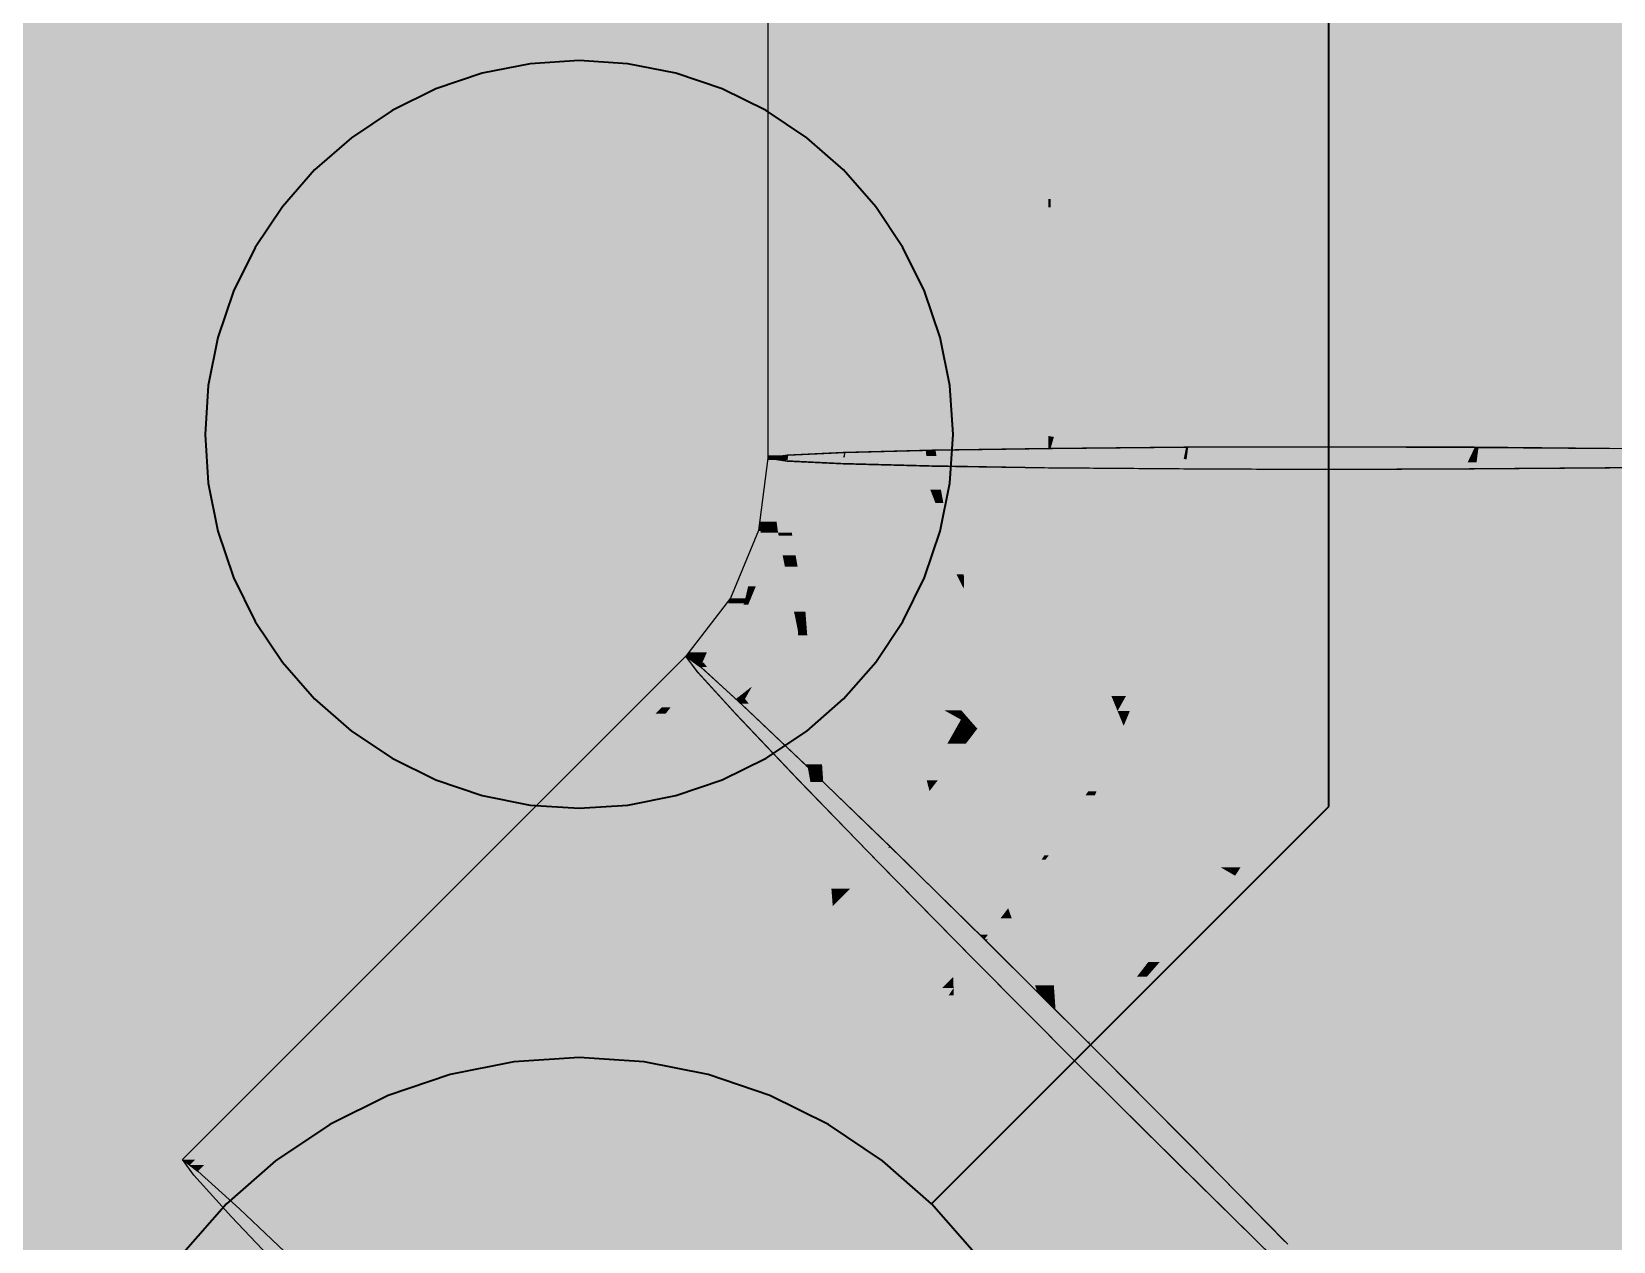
# Model space of a CAD drawing. Extents: x 0 to 756, y -25 to 420.
# Drawn here: x 383.083 to 385.621, y 244.208 to 246.149 of the extents above; entities that cross this region are included whole.
import ezdxf

# ---------------------------------------------------------------- set-up
doc = ezdxf.new("R2010")
doc.units = 0
doc.layers.get('0').update_dxf_attribs({"lineweight": 25})
for name, color, linetype, lineweight, true_color in [('S_Kaltwasser', 3, 'Continuous', 35, 0x00ff00), ('S_Schmutzwasser', 7, 'Continuous', 35, 0x808040), ('S_Schmutzwasser-Shading', 7, 'Continuous', 35, 0x808040)]:
    doc.layers.add(name, color=color, linetype=linetype, lineweight=lineweight, true_color=true_color)
doc.layers.add('WAND_HOLZ_NICHT_TRAGEND', color=7, linetype='Continuous', lineweight=13)

# ---------------------------------------------------------------- blocks, each defined once
blk = doc.blocks.new('Shading-A0T78OODOY', base_point=(384.4191, 257.9231))
at = {"layer": 'S_Schmutzwasser-Shading', "color": 59, "true_color": 0x484824}
for points in [[(384.295, 245.4693), (384.2643, 245.4693), (384.295, 258.2783)], [(384.2643, 245.4693), (384.295, 258.2783), (384.2643, 258.2783)], [(384.2782, 245.3628), (384.251, 245.3628), (384.2644, 245.4647)], [(384.2643, 245.4646), (384.295, 245.4693), (384.2643, 245.4693)], [(384.2869, 245.4647), (384.2644, 245.4647), (384.2802, 245.467)], [(384.2648, 245.4617), (384.2869, 245.4647), (384.2644, 245.4647)], [(384.296, 245.4617), (384.2648, 245.4617), (384.2869, 245.4647)], [(384.2806, 245.345), (384.296, 245.4617), (384.2648, 245.4617)], [(384.296, 245.467), (384.2802, 245.467), (384.2964, 245.4693)], [(384.295, 245.462), (384.296, 245.467), (384.2802, 245.467)], [(384.296, 245.462), (384.295, 245.462), (384.297, 245.4693)], [(384.295, 245.462), (384.297, 245.4693), (384.2964, 245.4693)], [(384.296, 245.4617), (384.296, 245.462), (384.295, 245.462)], [(384.297, 245.4693), (384.2964, 245.4693), (384.297, 245.4694)], [(384.2529, 245.3483), (384.2491, 245.3483), (384.251, 245.3628)], [(384.253, 245.3479), (384.2782, 245.3628), (384.251, 245.3628)], [(384.2802, 245.3479), (384.253, 245.3479), (384.2782, 245.3628)], [(384.2282, 245.2398), (384.2041, 245.2398), (384.253, 245.3479)], [(384.2041, 245.2398), (384.253, 245.3479), (384.2489, 245.3479)], [(384.2326, 245.2589), (384.2806, 245.345), (384.2523, 245.345)], [(384.2449, 245.2589), (384.2326, 245.2589), (384.2806, 245.345)], [(384.253, 245.3479), (384.2489, 245.3479), (384.2491, 245.3483)], [(384.253, 245.3479), (384.2529, 245.3483), (384.2491, 245.3483)], [(384.2806, 245.345), (384.2523, 245.345), (384.253, 245.3479)], [(384.2806, 245.345), (384.2802, 245.3479), (384.253, 245.3479)], [(384.2336, 245.2315), (384.2263, 245.2315), (384.2449, 245.2589)], [(384.2263, 245.2315), (384.2449, 245.2589), (384.2326, 245.2589)], [(384.2263, 245.2315), (384.2282, 245.2398), (384.2041, 245.2398)], [(384.2326, 245.2292), (384.2336, 245.2315), (384.2263, 245.2315)], [(383.7956, 244.8097), (384.1573, 245.1287), (384.1146, 245.1287)], [(383.7967, 244.8097), (383.7956, 244.8097), (384.1577, 245.1284)], [(383.7956, 244.8097), (384.1577, 245.1284), (384.157, 245.1284)], [(384.084, 245.0547), (384.0743, 245.0547), (384.1577, 245.1284)], [(384.1573, 245.1287), (384.1146, 245.1287), (384.1327, 245.1468)], [(384.1577, 245.1284), (384.157, 245.1284), (384.1573, 245.1287)], [(383.7651, 244.7359), (383.755, 244.7359), (384.084, 245.0547)], [(383.7876, 244.8017), (384.084, 245.0547), (384.0743, 245.0547)], [(383.823, 244.8017), (383.7876, 244.8017), (384.084, 245.0547)], [(383.3456, 244.3391), (383.325, 244.3391), (383.823, 244.8017)], [(383.325, 244.3391), (383.823, 244.8017), (383.7876, 244.8017)], [(383.7876, 244.8017), (383.7967, 244.8097), (383.7956, 244.8097)], [(383.3367, 244.3304), (383.7651, 244.7359), (383.755, 244.7359)], [(383.3597, 244.3304), (383.3367, 244.3304), (383.7651, 244.7359)], [(383.3367, 244.3304), (383.3456, 244.3391), (383.325, 244.3391)], [(385.4258, 243.9005), (385.3858, 243.9005), (385.763, 244.3399)], [(385.3858, 243.9005), (385.763, 244.3399), (385.723, 244.3399)], [(383.3499, 244.3207), (383.3597, 244.3304), (383.3367, 244.3304)]]:
    blk.add_solid(points, dxfattribs=at)
at = {"layer": 'S_Schmutzwasser-Shading', "color": 59, "true_color": 0x58582c}
for points in [[(384.3849, 245.4736), (384.295, 245.4736), (384.3849, 258.283)], [(384.295, 245.4736), (384.3849, 258.283), (384.295, 258.283)], [(384.303, 245.345), (384.2806, 245.345), (384.296, 245.4617)], [(384.295, 245.4693), (384.3849, 245.4736), (384.295, 245.4736)], [(384.296, 245.4617), (384.3316, 245.4694), (384.297, 245.4694)], [(384.3871, 245.4617), (384.296, 245.4617), (384.3876, 245.4655)], [(384.296, 245.4617), (384.3876, 245.4655), (384.3135, 245.4655)], [(384.3616, 245.3402), (384.3033, 245.3402), (384.296, 245.4617)], [(384.3693, 245.3261), (384.3871, 245.4617), (384.296, 245.4617)], [(384.3316, 245.4694), (384.297, 245.4694), (384.3414, 245.4715)], [(384.3876, 245.4655), (384.3135, 245.4655), (384.3414, 245.4715)], [(384.3866, 245.4715), (384.3414, 245.4715), (384.3872, 245.4736)], [(384.3849, 245.4659), (384.3866, 245.4715), (384.3414, 245.4715)], [(384.3876, 245.4659), (384.3849, 245.4659), (384.3887, 245.4736)], [(384.3849, 245.4659), (384.3887, 245.4736), (384.3872, 245.4736)], [(384.3876, 245.4655), (384.3876, 245.4659), (384.3849, 245.4659)], [(384.3887, 245.4736), (384.3872, 245.4736), (384.3887, 245.4737)], [(384.2916, 245.2906), (384.258, 245.2906), (384.2806, 245.345)], [(384.3033, 245.3402), (384.303, 245.345), (384.2806, 245.345)], [(384.3033, 245.3402), (384.2816, 245.3402), (384.2806, 245.345)], [(384.288, 245.3084), (384.3033, 245.3402), (384.2816, 245.3402)], [(384.3088, 245.3084), (384.288, 245.3084), (384.3033, 245.3402)], [(384.3693, 245.3261), (384.3616, 245.3402), (384.3033, 245.3402)], [(384.3693, 245.3261), (384.3057, 245.3261), (384.3033, 245.3402)], [(384.3171, 245.2607), (384.3693, 245.3261), (384.3057, 245.3261)], [(384.3421, 245.2607), (384.3171, 245.2607), (384.3693, 245.3261)], [(384.2916, 245.2906), (384.3088, 245.3084), (384.288, 245.3084)], [(384.3119, 245.2906), (384.2916, 245.2906), (384.3088, 245.3084)], [(384.3041, 245.2292), (384.2326, 245.2292), (384.2916, 245.2906)], [(384.2326, 245.2292), (384.2916, 245.2906), (384.258, 245.2906)], [(384.3063, 245.2181), (384.3119, 245.2906), (384.2916, 245.2906)], [(384.3245, 245.2181), (384.3063, 245.2181), (384.3119, 245.2906)], [(384.3245, 245.2181), (384.3421, 245.2607), (384.3171, 245.2607)], [(384.3123, 245.1886), (384.3041, 245.2292), (384.2326, 245.2292)], [(384.3123, 245.1886), (384.3245, 245.2181), (384.3063, 245.2181)], [(384.108, 245.0645), (384.0938, 245.0645), (384.1577, 245.1284)], [(384.191, 245.0982), (384.1342, 245.0982), (384.1577, 245.1284)], [(384.108, 245.0645), (384.191, 245.0982), (384.1342, 245.0982)], [(384.2233, 245.0689), (384.1188, 245.0689), (384.191, 245.0982)], [(383.9659, 244.8818), (383.911, 244.8818), (384.1004, 245.0547)], [(383.911, 244.8818), (384.1004, 245.0547), (384.084, 245.0547)], [(384.0382, 244.8818), (383.9659, 244.8818), (384.2243, 245.0679)], [(383.9659, 244.8818), (384.2243, 245.0679), (384.2219, 245.0679)], [(383.9659, 244.8818), (384.2172, 245.0645), (384.108, 245.0645)], [(384.084, 245.0547), (384.108, 245.0645), (384.0938, 245.0645)], [(384.1004, 245.0547), (384.084, 245.0547), (384.108, 245.0645)], [(384.2172, 245.0645), (384.108, 245.0645), (384.2233, 245.0689)], [(384.108, 245.0645), (384.2233, 245.0689), (384.1188, 245.0689)], [(384.2243, 245.0679), (384.2219, 245.0679), (384.2233, 245.0689)], [(383.7127, 244.5563), (384.0382, 244.8818), (383.9659, 244.8818)], [(383.7651, 244.7359), (383.9659, 244.8818), (383.911, 244.8818)], [(383.8524, 244.7359), (383.7651, 244.7359), (383.9659, 244.8818)], [(383.7127, 244.5563), (383.5856, 244.5563), (383.8524, 244.7359)], [(383.5856, 244.5563), (383.8524, 244.7359), (383.7651, 244.7359)], [(383.4459, 244.3207), (383.3499, 244.3207), (383.7127, 244.5563)], [(383.3499, 244.3207), (383.7127, 244.5563), (383.5856, 244.5563)], [(383.4341, 244.2777), (383.3973, 244.2777), (383.7127, 244.5563)], [(385.4379, 243.9684), (385.3241, 243.9684), (385.7384, 244.3599)], [(385.3241, 243.9684), (385.7384, 244.3599), (385.6245, 244.3599)], [(383.3973, 244.2777), (383.4459, 244.3207), (383.3499, 244.3207)], [(383.4166, 244.2601), (383.4341, 244.2777), (383.3973, 244.2777)]]:
    blk.add_solid(points, dxfattribs=at)
at = {"layer": 'S_Schmutzwasser-Shading', "color": 57, "true_color": 0x7f7f3f}
for points in [[(385.1644, 245.4826), (385.3941, 257.7459), (385.1644, 257.7459)], [(385.051, 245.5404), (384.9314, 245.5404), (384.9314, 257.5564)], [(385.0515, 245.4826), (385.1644, 257.5564), (384.9314, 257.5564)], [(385.1644, 245.4826), (385.0515, 245.4826), (385.1644, 257.5564)], [(385.1681, 245.4826), (385.1644, 245.4826), (385.3973, 248.8564)], [(385.1644, 245.4826), (385.3973, 248.8564), (385.2276, 248.8564)], [(385.3973, 245.4826), (385.1681, 245.4826), (385.3973, 248.8564)], [(385.0515, 245.4823), (384.9314, 245.4823), (384.9314, 245.5404)], [(385.0515, 245.4823), (385.051, 245.5404), (384.9314, 245.5404)], [(384.9314, 245.482), (385.0515, 245.4823), (384.9314, 245.4823)], [(385.1692, 245.4625), (384.9361, 245.4625), (385.1717, 245.482)], [(384.9361, 245.4625), (385.1717, 245.482), (384.9386, 245.482)], [(385.1717, 245.482), (384.9386, 245.482), (385.1718, 245.4826)], [(385.0515, 245.4823), (385.1644, 245.4826), (385.0515, 245.4826)], [(385.232, 245.1333), (385.1258, 245.1333), (385.3985, 245.4819)], [(385.1258, 245.1333), (385.3985, 245.4819), (385.1717, 245.4819)], [(385.1681, 245.4826), (385.1681, 245.4826), (385.1644, 245.4826)], [(385.3973, 245.482), (385.3973, 245.4826), (385.1681, 245.4826)], [(385.3985, 245.4819), (385.1717, 245.4819), (385.1718, 245.4826)], [(385.4013, 245.4576), (385.3869, 245.4576), (385.4044, 245.4818)], [(385.3869, 245.4576), (385.4044, 245.4818), (385.3984, 245.4818)], [(385.4044, 245.4818), (385.3984, 245.4818), (385.4045, 245.4819)], [(385.3984, 245.4818), (385.4045, 245.4819), (385.3985, 245.4819)], [(385.4045, 245.4819), (385.3985, 245.4819), (385.3985, 245.4819)], [(384.9521, 245.193), (384.9006, 245.193), (384.9361, 245.4625)], [(385.0994, 245.1792), (384.9529, 245.1792), (384.9361, 245.4625)], [(385.1258, 245.1333), (385.1692, 245.4625), (384.9361, 245.4625)], [(385.3552, 245.1078), (385.2198, 245.1078), (385.4013, 245.4576)], [(385.2198, 245.1078), (385.4013, 245.4576), (385.3869, 245.4576)], [(384.8351, 245.035), (384.9529, 245.1792), (384.8948, 245.1792)], [(384.9773, 245.035), (384.8351, 245.035), (384.9529, 245.1792)], [(384.9529, 245.1792), (384.8948, 245.1792), (384.9006, 245.193)], [(384.9529, 245.1792), (384.9521, 245.193), (384.9006, 245.193)], [(385.1258, 245.1333), (385.0994, 245.1792), (384.9529, 245.1792)], [(385.1258, 245.1333), (384.9607, 245.1333), (384.9529, 245.1792)], [(385.0086, 244.8504), (385.1258, 245.1333), (384.9607, 245.1333)], [(385.2198, 245.1078), (385.1153, 245.1078), (385.1258, 245.1333)], [(385.2198, 245.1078), (385.232, 245.1333), (385.1258, 245.1333)], [(385.0226, 244.8079), (384.991, 244.8079), (385.2198, 245.1078)], [(384.991, 244.8079), (385.2198, 245.1078), (385.1153, 245.1078)], [(385.3506, 245.0724), (385.1965, 245.0724), (385.2198, 245.1078)], [(385.3506, 245.0724), (385.3552, 245.1078), (385.2198, 245.1078)], [(385.2355, 244.7946), (385.0139, 244.7946), (385.3506, 245.0724)], [(385.0139, 244.7946), (385.3506, 245.0724), (385.1965, 245.0724)], [(384.8397, 244.9758), (384.8106, 244.9758), (384.8351, 245.035)], [(384.9341, 244.8909), (384.8463, 244.8909), (384.8351, 245.035)], [(384.9618, 244.8504), (384.9773, 245.035), (384.8351, 245.035)], [(385.0086, 244.8504), (384.9618, 244.8504), (384.9773, 245.035)], [(384.8438, 244.9237), (384.789, 244.9237), (384.8397, 244.9758)], [(384.789, 244.9237), (384.8397, 244.9758), (384.8106, 244.9758)], [(384.7667, 244.8202), (384.7096, 244.8202), (384.789, 244.9237)], [(384.8747, 244.6562), (384.7313, 244.6562), (384.789, 244.9237)], [(384.8463, 244.8909), (384.8438, 244.9237), (384.789, 244.9237)], [(384.8463, 244.8909), (384.7995, 244.8909), (384.789, 244.9237)], [(384.8747, 244.6562), (384.8463, 244.8909), (384.7995, 244.8909)], [(384.991, 244.8079), (384.9341, 244.8909), (384.8463, 244.8909)], [(384.991, 244.8079), (384.8564, 244.8079), (384.8463, 244.8909)], [(384.991, 244.8079), (385.0086, 244.8504), (384.9618, 244.8504)], [(384.7148, 244.7423), (384.6498, 244.7423), (384.7096, 244.8202)], [(384.7231, 244.6186), (384.7667, 244.8202), (384.7096, 244.8202)], [(384.8747, 244.6562), (384.991, 244.8079), (384.8564, 244.8079)], [(384.8931, 244.6562), (384.8747, 244.6562), (385.0139, 244.7946)], [(384.8747, 244.6562), (385.0139, 244.7946), (384.9809, 244.7946)], [(385.1925, 244.6908), (384.9233, 244.6908), (385.0139, 244.7946)], [(385.0139, 244.7946), (384.9809, 244.7946), (384.991, 244.8079)], [(385.0139, 244.7946), (385.0226, 244.8079), (384.991, 244.8079)], [(385.1925, 244.6908), (385.2355, 244.7946), (385.0139, 244.7946)], [(384.6172, 244.6925), (384.6116, 244.6925), (384.6555, 244.7262)], [(384.6116, 244.6925), (384.6555, 244.7262), (384.6375, 244.7262)], [(384.6681, 244.6898), (384.6142, 244.6898), (384.6555, 244.7262)], [(384.6555, 244.7262), (384.6375, 244.7262), (384.6498, 244.7423)], [(384.7231, 244.6186), (384.6929, 244.6186), (384.6498, 244.7423)], [(384.7231, 244.6186), (384.7148, 244.7423), (384.6498, 244.7423)], [(384.6142, 244.6898), (384.6172, 244.6925), (384.6116, 244.6925)], [(384.6722, 244.6322), (384.5615, 244.6322), (384.6167, 244.6874)], [(384.6967, 244.6079), (384.6681, 244.6898), (384.6142, 244.6898)], [(385.0659, 244.5258), (384.7792, 244.5258), (385.1925, 244.6908)], [(384.7792, 244.5258), (385.1925, 244.6908), (384.9233, 244.6908)], [(384.8458, 244.6186), (384.7231, 244.6186), (384.8747, 244.6562)], [(384.7231, 244.6186), (384.8747, 244.6562), (384.7313, 244.6562)], [(384.8725, 244.6327), (384.8566, 244.6327), (384.8747, 244.6562)], [(384.8725, 244.6327), (384.8931, 244.6562), (384.8747, 244.6562)], [(384.5622, 244.6142), (384.5435, 244.6142), (384.5615, 244.6322)], [(384.5656, 244.5231), (384.6722, 244.6322), (384.5615, 244.6322)], [(384.7818, 244.5231), (384.5656, 244.5231), (384.6722, 244.6322)], [(384.6967, 244.6079), (384.7231, 244.6186), (384.6929, 244.6186)], [(384.7239, 244.6079), (384.6967, 244.6079), (384.7231, 244.6186)], [(384.7766, 244.5284), (384.8458, 244.6186), (384.7231, 244.6186)], [(384.7467, 244.5789), (384.7258, 244.5789), (384.7231, 244.6186)], [(384.7815, 244.5284), (384.7766, 244.5284), (384.8725, 244.6327)], [(384.7766, 244.5284), (384.8725, 244.6327), (384.8566, 244.6327)], [(384.4502, 244.4506), (384.3799, 244.4506), (384.5622, 244.6142)], [(384.3799, 244.4506), (384.5622, 244.6142), (384.5435, 244.6142)], [(384.47, 244.3497), (384.3811, 244.3497), (384.5542, 244.6026)], [(384.5734, 244.3147), (384.4584, 244.3147), (384.5626, 244.6026)], [(384.4584, 244.3147), (384.5626, 244.6026), (384.5542, 244.6026)], [(384.5626, 244.6026), (384.5542, 244.6026), (384.5622, 244.6142)], [(384.7258, 244.5789), (384.7239, 244.6079), (384.6967, 244.6079)], [(384.7766, 244.5284), (384.7467, 244.5789), (384.7258, 244.5789)], [(384.5734, 244.3147), (384.7818, 244.5231), (384.5656, 244.5231)], [(384.9461, 244.358), (384.6167, 244.358), (384.7818, 244.5231)], [(384.7792, 244.5258), (384.7815, 244.5284), (384.7766, 244.5284)], [(384.941, 244.3631), (385.0659, 244.5258), (384.7792, 244.5258)], [(384.3837, 244.125), (384.0543, 244.125), (384.3799, 244.4506)], [(384.3811, 244.3497), (384.4502, 244.4506), (384.3799, 244.4506)], [(384.3835, 244.1423), (384.47, 244.3497), (384.3811, 244.3497)], [(384.401, 244.1423), (384.3835, 244.1423), (384.47, 244.3497)], [(384.9028, 244.3147), (384.5734, 244.3147), (384.9461, 244.358)], [(384.5734, 244.3147), (384.9461, 244.358), (384.6167, 244.358)], [(384.401, 244.1423), (384.5734, 244.3147), (384.4584, 244.3147)], [(384.5666, 244.1423), (384.401, 244.1423), (384.5734, 244.3147)], [(384.5599, 243.9718), (384.9028, 244.3147), (384.5734, 244.3147)]]:
    blk.add_solid(points, dxfattribs=at)
at = {"layer": 'S_Schmutzwasser-Shading', "color": 57, "true_color": 0x7b7b3d}
for points in [[(384.928, 245.8668), (384.718, 245.8668), (384.8257, 257.4605)], [(384.9314, 245.482), (384.9314, 257.4605), (384.8257, 257.4605)], [(384.7181, 245.8806), (384.7144, 245.8806), (384.8245, 257.3314)], [(384.7144, 245.8806), (384.8245, 257.3314), (384.7144, 257.3314)], [(385.3973, 245.482), (385.4555, 248.8564), (385.3973, 248.8564)], [(385.3998, 245.482), (385.3973, 245.482), (385.6143, 246.6951)], [(385.3973, 245.482), (385.6143, 246.6951), (385.4182, 246.6951)], [(385.6143, 245.9921), (385.49, 245.9921), (385.6143, 246.6951)], [(385.4031, 245.482), (385.3997, 245.482), (385.6143, 245.9921)], [(385.3997, 245.482), (385.6143, 245.9921), (385.49, 245.9921)], [(385.6143, 245.4819), (385.403, 245.4819), (385.6143, 245.9921)], [(384.718, 245.8668), (384.7144, 245.8668), (384.7144, 245.8806)], [(384.718, 245.8668), (384.7181, 245.8806), (384.7144, 245.8806)], [(384.7145, 245.5001), (384.7144, 245.5001), (384.718, 245.8668)], [(384.7144, 245.5001), (384.718, 245.8668), (384.7144, 245.8668)], [(384.8134, 245.5001), (384.7145, 245.5001), (384.718, 245.8668)], [(384.8181, 245.482), (384.928, 245.8668), (384.718, 245.8668)], [(384.9314, 245.482), (384.8181, 245.482), (384.928, 245.8668)], [(384.8416, 245.2474), (384.6902, 245.2474), (384.8182, 245.4803)], [(384.6902, 245.2474), (384.8182, 245.4803), (384.7208, 245.4803)], [(384.7144, 245.4802), (384.7145, 245.5001), (384.7144, 245.5001)], [(384.7145, 245.5001), (384.7144, 245.5001), (384.7144, 245.5001)], [(384.7145, 245.5001), (384.7145, 245.5001), (384.7144, 245.5001)], [(384.7178, 245.4802), (384.7144, 245.4802), (384.7232, 245.4986)], [(384.7144, 245.4802), (384.7232, 245.4986), (384.7145, 245.4986)], [(384.7144, 245.4802), (384.7178, 245.4802), (384.7144, 245.4802)], [(384.7232, 245.4986), (384.7145, 245.4986), (384.7145, 245.5001)], [(384.8179, 245.4825), (384.8134, 245.5001), (384.7145, 245.5001)], [(384.7178, 245.4802), (384.8183, 245.481), (384.7181, 245.481)], [(384.8183, 245.481), (384.7181, 245.481), (384.8179, 245.4825)], [(384.7181, 245.481), (384.8179, 245.4825), (384.7185, 245.4825)], [(384.8179, 245.4825), (384.7185, 245.4825), (384.7232, 245.4986)], [(384.8182, 245.4803), (384.7208, 245.4803), (384.8181, 245.481)], [(384.8183, 245.481), (384.9314, 245.482), (384.8181, 245.482)], [(384.8263, 245.481), (384.8181, 245.481), (384.8263, 245.4811)], [(384.8456, 245.2072), (384.8263, 245.481), (384.8181, 245.481)], [(384.935, 245.4811), (384.8263, 245.4811), (384.9352, 245.482)], [(384.9314, 245.4633), (384.935, 245.4811), (384.8263, 245.4811)], [(384.9361, 245.4625), (384.8276, 245.4625), (384.8263, 245.4811)], [(384.9362, 245.4633), (384.9314, 245.4633), (384.9386, 245.482)], [(384.9314, 245.4633), (384.9386, 245.482), (384.9352, 245.482)], [(384.9386, 245.482), (384.9352, 245.482), (384.9386, 245.482)], [(385.3997, 245.482), (385.3998, 245.482), (385.3973, 245.482)], [(385.403, 245.4819), (385.4031, 245.482), (385.3997, 245.482)], [(385.6143, 245.4802), (385.6143, 245.4819), (385.403, 245.4819)], [(384.8456, 245.2072), (384.9361, 245.4625), (384.8276, 245.4625)], [(384.9024, 245.2072), (384.8456, 245.2072), (384.9361, 245.4625)], [(384.9361, 245.4625), (384.9362, 245.4633), (384.9314, 245.4633)], [(384.6411, 245.1288), (384.7548, 245.2307), (384.6833, 245.2307)], [(384.7966, 245.1288), (384.6411, 245.1288), (384.7548, 245.2307)], [(384.7548, 245.2307), (384.6833, 245.2307), (384.6902, 245.2474)], [(384.8456, 245.2072), (384.8416, 245.2474), (384.6902, 245.2474)], [(384.8456, 245.2072), (384.7644, 245.2072), (384.7548, 245.2307)], [(384.8154, 245.083), (384.8456, 245.2072), (384.7644, 245.2072)], [(384.9006, 245.193), (384.8422, 245.193), (384.8456, 245.2072)], [(384.9006, 245.193), (384.9024, 245.2072), (384.8456, 245.2072)], [(384.8389, 245.083), (384.8154, 245.083), (384.9006, 245.193)], [(384.8154, 245.083), (384.9006, 245.193), (384.8422, 245.193)], [(384.845, 245.0588), (384.8253, 245.0588), (384.9006, 245.193)], [(384.6581, 245.0305), (384.6003, 245.0305), (384.6411, 245.1288)], [(384.7338, 244.9943), (384.6643, 244.9943), (384.6411, 245.1288)], [(384.6727, 245.083), (384.7966, 245.1288), (384.6411, 245.1288)], [(384.8154, 245.083), (384.6727, 245.083), (384.7966, 245.1288)], [(384.7782, 244.9299), (384.8154, 245.083), (384.6727, 245.083)], [(384.8351, 245.035), (384.8038, 245.035), (384.8154, 245.083)], [(384.8253, 245.0588), (384.8389, 245.083), (384.8154, 245.083)], [(385.5595, 245.0144), (385.3265, 245.0144), (385.3506, 245.0724)], [(384.8351, 245.035), (384.845, 245.0588), (384.8253, 245.0588)], [(384.6643, 244.9943), (384.6581, 245.0305), (384.6003, 245.0305)], [(384.7916, 244.9299), (384.7782, 244.9299), (384.8351, 245.035)], [(384.7782, 244.9299), (384.8351, 245.035), (384.8038, 245.035)], [(385.4255, 244.6908), (385.1925, 244.6908), (385.5595, 245.0144)], [(385.1925, 244.6908), (385.5595, 245.0144), (385.3265, 245.0144)], [(384.7782, 244.9299), (384.7338, 244.9943), (384.6643, 244.9943)], [(384.789, 244.9237), (384.7916, 244.9299), (384.7782, 244.9299)], [(384.5445, 244.7584), (384.3807, 244.7584), (384.4619, 244.8396)], [(384.3707, 244.6849), (384.3072, 244.6849), (384.3683, 244.746)], [(384.5379, 244.746), (384.3683, 244.746), (384.5445, 244.7584)], [(384.3683, 244.746), (384.5445, 244.7584), (384.3807, 244.7584)], [(384.3799, 244.4506), (384.5379, 244.746), (384.3683, 244.746)], [(384.5615, 244.6322), (384.477, 244.6322), (384.5445, 244.7584)], [(384.6167, 244.6874), (384.5541, 244.6874), (384.5445, 244.7584)], [(383.9151, 244.0319), (383.6542, 244.0319), (384.3707, 244.6849)], [(383.6542, 244.0319), (384.3707, 244.6849), (384.3072, 244.6849)], [(384.0548, 244.1255), (383.9804, 244.1255), (384.3707, 244.6849)], [(384.3799, 244.4506), (384.2384, 244.4506), (384.3707, 244.6849)], [(384.5615, 244.6322), (384.6167, 244.6874), (384.5541, 244.6874)], [(385.3798, 244.5805), (385.1078, 244.5805), (385.1925, 244.6908)], [(385.3798, 244.5805), (385.4255, 244.6908), (385.1925, 244.6908)], [(384.3799, 244.4506), (384.5615, 244.6322), (384.477, 244.6322)], [(385.2129, 244.3631), (384.941, 244.3631), (385.3798, 244.5805)], [(384.941, 244.3631), (385.3798, 244.5805), (385.1078, 244.5805)], [(384.0548, 244.1255), (384.3799, 244.4506), (384.2384, 244.4506)], [(385.0938, 244.2079), (385.2129, 244.3631), (384.941, 244.3631)], [(385.0983, 244.2032), (384.7914, 244.2032), (384.9461, 244.358)]]:
    blk.add_solid(points, dxfattribs=at)
at = {"layer": 'S_Schmutzwasser-Shading', "color": 37, "true_color": 0x666633}
for points in [[(384.5192, 245.9458), (384.3849, 245.9458), (384.528, 247.3514)], [(384.3849, 245.9458), (384.528, 247.3514), (384.3849, 247.3514)], [(384.528, 245.4773), (384.5163, 245.4773), (384.528, 247.3514)], [(384.5163, 245.477), (384.3849, 245.477), (384.3849, 245.9458)], [(384.5163, 245.477), (384.5192, 245.9458), (384.3849, 245.9458)], [(384.3849, 245.4736), (384.5163, 245.477), (384.3849, 245.477)], [(384.5163, 245.477), (384.528, 245.4773), (384.5163, 245.4773)], [(384.4101, 245.3164), (384.3652, 245.3164), (384.3693, 245.3261)], [(384.3245, 245.2181), (384.4101, 245.3164), (384.3652, 245.3164)], [(384.451, 245.2181), (384.3245, 245.2181), (384.4101, 245.3164)], [(384.5089, 245.2928), (384.4199, 245.2928), (384.4101, 245.3164)], [(384.4482, 245.2248), (384.5089, 245.2928), (384.4199, 245.2928)], [(384.4808, 245.2248), (384.4482, 245.2248), (384.5089, 245.2928)], [(384.4645, 245.1856), (384.4808, 245.2248), (384.4482, 245.2248)], [(384.3268, 245.1886), (384.3123, 245.1886), (384.3245, 245.2181)], [(384.3684, 245.1803), (384.3275, 245.1803), (384.3245, 245.2181)], [(384.3623, 245.1856), (384.451, 245.2181), (384.3245, 245.2181)], [(384.4645, 245.1856), (384.3623, 245.1856), (384.451, 245.2181)], [(384.3185, 245.0782), (384.2276, 245.0782), (384.3123, 245.1886)], [(384.3275, 245.1803), (384.3268, 245.1886), (384.3123, 245.1886)], [(384.3275, 245.1803), (384.3127, 245.1803), (384.3123, 245.1886)], [(384.3225, 245.0052), (384.3275, 245.1803), (384.3127, 245.1803)], [(384.349, 245.0052), (384.3225, 245.0052), (384.3275, 245.1803)], [(384.4377, 245.1208), (384.3684, 245.1803), (384.3275, 245.1803)], [(384.4377, 245.1208), (384.3348, 245.1208), (384.3275, 245.1803)], [(384.4377, 245.1208), (384.4645, 245.1856), (384.3623, 245.1856)], [(384.3425, 245.0582), (384.4377, 245.1208), (384.3348, 245.1208)], [(384.3896, 245.0582), (384.3425, 245.0582), (384.4377, 245.1208)], [(384.2338, 245.0704), (384.2216, 245.0704), (384.2276, 245.0782)], [(384.2746, 245.0202), (384.3185, 245.0782), (384.2276, 245.0782)], [(384.3217, 245.0202), (384.2746, 245.0202), (384.3185, 245.0782)], [(384.3264, 244.971), (384.1274, 244.971), (384.2243, 245.0679)], [(384.2746, 245.0202), (384.2338, 245.0704), (384.2216, 245.0704)], [(384.349, 245.0052), (384.3896, 245.0582), (384.3425, 245.0582)], [(384.3243, 244.9731), (384.3217, 245.0202), (384.2746, 245.0202)], [(384.3243, 244.9731), (384.349, 245.0052), (384.3225, 245.0052)], [(383.7127, 244.5563), (384.3264, 244.971), (384.1274, 244.971)], [(384.3281, 244.9694), (384.3241, 244.9694), (384.3264, 244.971)], [(383.915, 244.5563), (383.7127, 244.5563), (384.3281, 244.9694)], [(383.7127, 244.5563), (384.3281, 244.9694), (384.3241, 244.9694)], [(385.6935, 244.4845), (385.54, 244.4845), (385.8749, 244.9226)], [(385.54, 244.4845), (385.8749, 244.9226), (385.7215, 244.9226)], [(383.6189, 244.2601), (383.4166, 244.2601), (383.915, 244.5563)], [(383.4166, 244.2601), (383.915, 244.5563), (383.7127, 244.5563)], [(385.6623, 244.4092), (385.6935, 244.4845), (385.54, 244.4845)], [(383.5204, 244.1617), (383.6189, 244.2601), (383.4166, 244.2601)]]:
    blk.add_solid(points, dxfattribs=at)
at = {"layer": 'S_Schmutzwasser-Shading', "color": 47, "true_color": 0x727239}
for points in [[(384.7144, 245.8806), (384.7144, 247.3514), (384.528, 247.3514)], [(384.7144, 245.5001), (384.528, 245.5001), (384.528, 246.7415)], [(384.6572, 245.8806), (384.6052, 246.7415), (384.528, 246.7415)], [(384.7144, 245.8806), (384.6572, 245.8806), (384.6052, 246.7415)], [(385.8008, 245.9921), (385.6143, 245.9921), (385.8008, 246.6714)], [(385.6143, 245.9921), (385.8008, 246.6714), (385.6143, 246.6714)], [(385.8008, 245.4802), (385.6143, 245.4802), (385.8008, 245.9921)], [(385.6143, 245.4802), (385.8008, 245.9921), (385.6143, 245.9921)], [(384.7144, 245.5001), (384.7144, 245.8806), (384.6572, 245.8806)], [(384.7144, 245.4802), (384.528, 245.4802), (384.7144, 245.5001)], [(384.528, 245.4802), (384.7144, 245.5001), (384.528, 245.5001)], [(384.528, 245.4773), (384.7144, 245.4802), (384.528, 245.4802)], [(384.636, 245.4774), (384.5333, 245.4774), (384.6241, 245.4788)], [(384.7206, 245.4788), (384.6241, 245.4788), (384.7208, 245.4803)], [(384.7192, 245.4679), (384.7206, 245.4788), (384.6241, 245.4788)], [(385.8008, 245.4773), (385.8008, 245.4802), (385.6143, 245.4802)], [(385.806, 245.4772), (385.6204, 245.4772), (385.6208, 245.4801)], [(384.5419, 245.4138), (384.5249, 245.4138), (384.532, 245.4679)], [(384.5347, 245.4679), (384.532, 245.4679), (384.5333, 245.4774)], [(384.5458, 245.3927), (384.5347, 245.4679), (384.532, 245.4679)], [(384.7192, 245.4679), (384.636, 245.4774), (384.5333, 245.4774)], [(384.7192, 245.4679), (384.5347, 245.4679), (384.5333, 245.4774)], [(384.5458, 245.3927), (384.7192, 245.4679), (384.5347, 245.4679)], [(384.7093, 245.3927), (384.5458, 245.3927), (384.7192, 245.4679)], [(385.7451, 245.0144), (385.5595, 245.0144), (385.806, 245.4772)], [(385.5595, 245.0144), (385.806, 245.4772), (385.6204, 245.4772)], [(384.5571, 245.3314), (384.514, 245.3314), (384.5249, 245.4138)], [(384.5458, 245.3927), (384.5331, 245.3927), (384.5249, 245.4138)], [(384.5458, 245.3927), (384.5419, 245.4138), (384.5249, 245.4138)], [(384.5571, 245.3314), (384.5458, 245.3927), (384.5331, 245.3927)], [(384.6068, 245.3314), (384.5571, 245.3314), (384.5458, 245.3927)], [(384.6902, 245.2474), (384.7093, 245.3927), (384.5458, 245.3927)], [(384.5642, 245.2928), (384.5089, 245.2928), (384.5571, 245.3314)], [(384.5089, 245.2928), (384.5571, 245.3314), (384.514, 245.3314)], [(384.5778, 245.2783), (384.5668, 245.2783), (384.5571, 245.3314)], [(384.579, 245.2753), (384.6068, 245.3314), (384.5571, 245.3314)], [(384.6625, 245.2753), (384.579, 245.2753), (384.6068, 245.3314)], [(384.5786, 245.2547), (384.4931, 245.2547), (384.5089, 245.2928)], [(384.5668, 245.2783), (384.5642, 245.2928), (384.5089, 245.2928)], [(384.5668, 245.2783), (384.5354, 245.2783), (384.5089, 245.2928)], [(384.5786, 245.2547), (384.5668, 245.2783), (384.5354, 245.2783)], [(384.579, 245.2753), (384.5683, 245.2753), (384.5668, 245.2783)], [(384.579, 245.2753), (384.5778, 245.2783), (384.5668, 245.2783)], [(384.5771, 245.1856), (384.4645, 245.1856), (384.5786, 245.2547)], [(384.4645, 245.1856), (384.5786, 245.2547), (384.4931, 245.2547)], [(384.5786, 245.2547), (384.579, 245.2753), (384.5683, 245.2753)], [(384.6411, 245.1288), (384.5759, 245.1288), (384.5786, 245.2547)], [(384.6612, 245.2547), (384.5786, 245.2547), (384.579, 245.2753)], [(384.5822, 245.2474), (384.6612, 245.2547), (384.5786, 245.2547)], [(384.6902, 245.2474), (384.6625, 245.2753), (384.579, 245.2753)], [(384.6902, 245.2474), (384.5822, 245.2474), (384.6612, 245.2547)], [(384.6235, 245.1642), (384.6902, 245.2474), (384.5822, 245.2474)], [(384.6557, 245.1642), (384.6235, 245.1642), (384.6902, 245.2474)], [(384.4758, 245.1208), (384.4377, 245.1208), (384.4645, 245.1856)], [(384.5418, 245.0974), (384.4799, 245.0974), (384.4645, 245.1856)], [(384.5744, 245.0601), (384.5771, 245.1856), (384.4645, 245.1856)], [(384.6411, 245.1288), (384.6557, 245.1642), (384.6235, 245.1642)], [(384.6126, 245.0601), (384.5744, 245.0601), (384.6411, 245.1288)], [(384.5744, 245.0601), (384.6411, 245.1288), (384.5759, 245.1288)], [(384.4799, 245.0974), (384.4197, 245.0974), (384.4377, 245.1208)], [(384.4799, 245.0974), (384.4758, 245.1208), (384.4377, 245.1208)], [(384.349, 245.0052), (384.4799, 245.0974), (384.4197, 245.0974)], [(384.504, 245.0052), (384.349, 245.0052), (384.4799, 245.0974)], [(384.547, 245.0601), (384.5418, 245.0974), (384.4799, 245.0974)], [(384.5741, 245.045), (384.4936, 245.045), (384.4799, 245.0974)], [(384.5744, 245.0601), (384.547, 245.0601), (384.5418, 245.0974)], [(384.5741, 245.045), (384.5744, 245.0601), (384.547, 245.0601)], [(384.5876, 245.045), (384.5741, 245.045), (384.5744, 245.0601)], [(384.6003, 245.0305), (384.6126, 245.0601), (384.5744, 245.0601)], [(384.5191, 244.9476), (384.5741, 245.045), (384.4936, 245.045)], [(384.5818, 245.0063), (384.5522, 245.0063), (384.5687, 245.0355)], [(384.5912, 245.0355), (384.5687, 245.0355), (384.5741, 245.045)], [(384.571, 245.0305), (384.5912, 245.0355), (384.5687, 245.0355)], [(384.6003, 245.0305), (384.571, 245.0305), (384.5912, 245.0355)], [(384.5782, 245.0142), (384.6003, 245.0305), (384.571, 245.0305)], [(384.6003, 245.0305), (384.5876, 245.045), (384.5741, 245.045)], [(384.5879, 245.0142), (384.5782, 245.0142), (384.6003, 245.0305)], [(384.3512, 244.9731), (384.3243, 244.9731), (384.349, 245.0052)], [(384.3894, 244.9452), (384.3531, 244.9452), (384.349, 245.0052)], [(384.3993, 244.9305), (384.504, 245.0052), (384.349, 245.0052)], [(384.5236, 244.9305), (384.3993, 244.9305), (384.504, 245.0052)], [(384.5368, 244.9476), (384.5191, 244.9476), (384.5818, 245.0063)], [(384.5191, 244.9476), (384.5818, 245.0063), (384.5522, 245.0063)], [(384.5818, 245.0063), (384.5879, 245.0142), (384.5782, 245.0142)], [(385.7383, 244.9633), (385.5383, 244.9633), (385.5595, 245.0144)], [(385.7383, 244.9633), (385.7451, 245.0144), (385.5595, 245.0144)], [(384.3531, 244.9452), (384.3512, 244.9731), (384.3243, 244.9731)], [(384.3683, 244.746), (384.1047, 244.746), (384.3281, 244.9694)], [(384.3532, 244.9451), (384.3325, 244.9451), (384.3281, 244.9694)], [(384.5236, 244.9305), (384.5368, 244.9476), (384.5191, 244.9476)], [(385.5798, 244.5805), (385.3798, 244.5805), (385.7383, 244.9633)], [(385.3798, 244.5805), (385.7383, 244.9633), (385.5383, 244.9633)], [(384.3683, 244.746), (384.3532, 244.9451), (384.3325, 244.9451)], [(384.4573, 244.8441), (384.3894, 244.9452), (384.3531, 244.9452)], [(384.4598, 244.8417), (384.3611, 244.8417), (384.3532, 244.9451)], [(384.4573, 244.8441), (384.5236, 244.9305), (384.3993, 244.9305)], [(384.3662, 244.7738), (384.4598, 244.8417), (384.3611, 244.8417)], [(384.3961, 244.7738), (384.3662, 244.7738), (384.4619, 244.8396)], [(384.3662, 244.7738), (384.4619, 244.8396), (384.4569, 244.8396)], [(384.4619, 244.8396), (384.4569, 244.8396), (384.4598, 244.8417)], [(384.3683, 244.746), (384.3961, 244.7738), (384.3662, 244.7738)], [(383.784, 244.1617), (383.5204, 244.1617), (384.3683, 244.746)], [(383.5204, 244.1617), (384.3683, 244.746), (384.1047, 244.746)], [(385.54, 244.4845), (385.3061, 244.4845), (385.3798, 244.5805)], [(385.54, 244.4845), (385.5798, 244.5805), (385.3798, 244.5805)], [(385.3278, 244.2079), (385.0938, 244.2079), (385.54, 244.4845)], [(385.0938, 244.2079), (385.54, 244.4845), (385.3061, 244.4845)], [(385.2245, 244.0732), (385.3278, 244.2079), (385.0938, 244.2079)]]:
    blk.add_solid(points, dxfattribs=at)
at = {"layer": 'S_Schmutzwasser-Shading', "color": 57, "true_color": 0x7a7a3d}
for points in [[(385.5671, 245.0724), (385.3506, 245.0724), (385.6208, 245.4801)], [(385.3506, 245.0724), (385.6208, 245.4801), (385.4042, 245.4801)], [(385.6208, 245.4801), (385.4042, 245.4801), (385.4045, 245.4819)], [(385.5595, 245.0144), (385.5671, 245.0724), (385.3506, 245.0724)], [(384.643, 245.0063), (384.5818, 245.0063), (384.6003, 245.0305)], [(384.5885, 244.9305), (384.5236, 244.9305), (384.5818, 245.0063)], [(384.5828, 244.9943), (384.643, 245.0063), (384.5818, 245.0063)], [(384.6643, 244.9943), (384.5828, 244.9943), (384.643, 245.0063)], [(384.5885, 244.9303), (384.6643, 244.9943), (384.5828, 244.9943)], [(384.6809, 244.9303), (384.5885, 244.9303), (384.6643, 244.9943)], [(384.7778, 244.9301), (384.681, 244.9301), (384.6643, 244.9943)], [(384.5341, 244.8441), (384.4573, 244.8441), (384.5236, 244.9305)], [(384.5872, 244.7583), (384.5446, 244.7583), (384.5236, 244.9305)], [(384.5885, 244.9303), (384.5885, 244.9305), (384.5236, 244.9305)], [(384.5885, 244.9303), (384.5237, 244.9303), (384.5236, 244.9305)], [(384.6087, 244.7002), (384.5885, 244.9303), (384.5237, 244.9303)], [(384.681, 244.9301), (384.6809, 244.9303), (384.5885, 244.9303)], [(384.681, 244.9301), (384.5885, 244.9301), (384.5885, 244.9303)], [(384.605, 244.7423), (384.681, 244.9301), (384.5885, 244.9301)], [(384.6498, 244.7423), (384.605, 244.7423), (384.681, 244.9301)], [(384.7078, 244.827), (384.6639, 244.827), (384.681, 244.9301)], [(384.7782, 244.9299), (384.6811, 244.9299), (384.681, 244.9301)], [(384.7782, 244.9299), (384.7778, 244.9301), (384.681, 244.9301)], [(384.7078, 244.827), (384.7782, 244.9299), (384.6811, 244.9299)], [(384.7148, 244.827), (384.7078, 244.827), (384.789, 244.9237)], [(384.7078, 244.827), (384.789, 244.9237), (384.774, 244.9237)], [(384.789, 244.9237), (384.774, 244.9237), (384.7782, 244.9299)], [(384.5446, 244.7583), (384.5341, 244.8441), (384.4573, 244.8441)], [(384.6498, 244.7423), (384.7078, 244.827), (384.6639, 244.827)], [(384.6498, 244.7423), (384.7096, 244.8202), (384.7032, 244.8202)], [(384.7096, 244.8202), (384.7032, 244.8202), (384.7078, 244.827)], [(384.7096, 244.8202), (384.7148, 244.827), (384.7078, 244.827)], [(384.6037, 244.7002), (384.5872, 244.7583), (384.5446, 244.7583)], [(384.6087, 244.7002), (384.6037, 244.7002), (384.5872, 244.7583)], [(384.6087, 244.7002), (384.6498, 244.7423), (384.605, 244.7423)], [(384.6175, 244.7002), (384.6087, 244.7002), (384.6498, 244.7423)], [(384.6092, 244.6948), (384.6087, 244.7002), (384.6037, 244.7002)], [(384.6107, 244.6948), (384.6092, 244.6948), (384.6087, 244.7002)], [(384.6116, 244.6925), (384.6175, 244.7002), (384.6087, 244.7002)], [(384.6116, 244.6925), (384.6107, 244.6948), (384.6092, 244.6948)]]:
    blk.add_solid(points, dxfattribs=at)
at = {"layer": 'S_Schmutzwasser-Shading', "color": 37, "true_color": 0x676733}
for points in [[(384.4086, 245.3261), (384.3693, 245.3261), (384.3876, 245.4655)], [(384.5189, 245.4655), (384.3876, 245.4655), (384.5175, 245.477)], [(384.3876, 245.4655), (384.4804, 245.4737), (384.3887, 245.4737)], [(384.4924, 245.3164), (384.4101, 245.3164), (384.3876, 245.4655)], [(384.424, 245.4138), (384.5189, 245.4655), (384.3876, 245.4655)], [(384.4804, 245.4737), (384.3887, 245.4737), (384.5175, 245.477)], [(384.5249, 245.4138), (384.424, 245.4138), (384.5189, 245.4655)], [(384.5308, 245.477), (384.5175, 245.477), (384.5309, 245.4774)], [(384.5184, 245.4693), (384.5308, 245.477), (384.5175, 245.477)], [(384.5283, 245.4693), (384.5184, 245.4693), (384.5308, 245.477)], [(384.528, 245.4683), (384.5283, 245.4693), (384.5184, 245.4693)], [(384.532, 245.4679), (384.5186, 245.4679), (384.5184, 245.4693)], [(384.5249, 245.4138), (384.532, 245.4679), (384.5186, 245.4679)], [(384.532, 245.4683), (384.528, 245.4683), (384.5333, 245.4774)], [(384.528, 245.4683), (384.5333, 245.4774), (384.5309, 245.4774)], [(384.532, 245.4679), (384.532, 245.4683), (384.528, 245.4683)], [(384.5333, 245.4774), (384.5309, 245.4774), (384.5333, 245.4774)], [(384.5089, 245.2928), (384.5249, 245.4138), (384.424, 245.4138)], [(384.4101, 245.3164), (384.4086, 245.3261), (384.3693, 245.3261)], [(384.5089, 245.2928), (384.4924, 245.3164), (384.4101, 245.3164)], [(385.6623, 244.4092), (385.4822, 244.4092), (385.54, 244.4845)], [(385.4045, 244.0732), (385.2245, 244.0732), (385.6623, 244.4092)], [(385.2245, 244.0732), (385.6623, 244.4092), (385.4822, 244.4092)]]:
    blk.add_solid(points, dxfattribs=at)
at = {"layer": 'S_Schmutzwasser-Shading', "color": 49, "true_color": 0x474723}
for points in [[(384.1663, 245.1528), (384.1374, 245.1528), (384.2041, 245.2398)], [(384.1613, 245.1363), (384.1591, 245.1363), (384.2263, 245.2315)], [(384.1591, 245.1363), (384.2263, 245.2315), (384.2005, 245.2315)], [(384.1613, 245.1363), (384.2326, 245.2292), (384.2247, 245.2292)], [(384.2263, 245.2315), (384.2005, 245.2315), (384.2041, 245.2398)], [(384.2326, 245.2292), (384.2247, 245.2292), (384.2263, 245.2315)], [(384.1404, 245.1467), (384.1326, 245.1467), (384.1374, 245.1528)], [(384.1448, 245.1379), (384.1663, 245.1528), (384.1374, 245.1528)], [(384.1598, 245.1379), (384.1448, 245.1379), (384.1663, 245.1528)], [(384.1448, 245.1379), (384.1404, 245.1467), (384.1326, 245.1467)], [(384.1562, 245.1297), (384.1598, 245.1379), (384.1448, 245.1379)], [(384.1562, 245.1297), (384.1613, 245.1363), (384.1591, 245.1363)]]:
    blk.add_solid(points, dxfattribs=at)
at = {"layer": 'S_Schmutzwasser-Shading', "color": 59, "true_color": 0x57572b}
for points in [[(384.3123, 245.1886), (384.2014, 245.1886), (384.2326, 245.2292)], [(384.2421, 245.1363), (384.1613, 245.1363), (384.3123, 245.1886)], [(384.1613, 245.1363), (384.3123, 245.1886), (384.2014, 245.1886)], [(384.2901, 245.1597), (384.2735, 245.1597), (384.3123, 245.1886)], [(384.2389, 245.0983), (384.1909, 245.0983), (384.2735, 245.1597)], [(384.2276, 245.0782), (384.2901, 245.1597), (384.2735, 245.1597)], [(384.1665, 245.1297), (384.1562, 245.1297), (384.1613, 245.1363)], [(384.19, 245.0991), (384.1665, 245.1297), (384.1562, 245.1297)], [(384.1909, 245.0983), (384.2421, 245.1363), (384.1613, 245.1363)], [(384.1903, 245.0991), (384.19, 245.0991), (384.1613, 245.1363)], [(384.1909, 245.0983), (384.1903, 245.0991), (384.19, 245.0991)], [(384.2131, 245.0782), (384.2389, 245.0983), (384.1909, 245.0983)], [(384.2276, 245.0782), (384.2131, 245.0782), (384.2389, 245.0983)], [(384.2216, 245.0704), (384.2276, 245.0782), (384.2131, 245.0782)]]:
    blk.add_solid(points, dxfattribs=at)
blk = doc.blocks.new('Referenz-A0T78OQ1OY')
at = {"layer": 'WAND_HOLZ_NICHT_TRAGEND', "color": 0, "lineweight": 18}
for points in [[(382.6792, 231.8649), (387.2792, 231.8649), (382.6792, 292.5329)], [(387.2792, 231.8649), (387.2792, 292.5329), (382.6792, 292.5329)]]:
    blk.add_solid(points, dxfattribs=at)
blk = doc.blocks.new('Anschluss-Element-A0T78OVBOY', base_point=(383.3614, 244.9026))
at = {"color": 0, "lineweight": -2}
for p, q in [((383.883, 246.0975), (383.8061, 246.0822)), ((383.9614, 246.1027), (383.883, 246.0975)), ((384.0397, 246.0975), (383.9614, 246.1027)), ((384.1166, 246.0822), (384.0397, 246.0975)), ((383.8061, 246.0822), (383.7317, 246.057)), ((384.191, 246.057), (384.1166, 246.0822)), ((383.7317, 246.057), (383.6614, 246.0223)), ((384.2614, 246.0223), (384.191, 246.057)), ((383.6614, 246.0223), (383.5961, 245.9787)), ((384.3266, 245.9787), (384.2614, 246.0223)), ((383.5961, 245.9787), (383.5371, 245.9269)), ((384.3856, 245.9269), (384.3266, 245.9787)), ((383.5371, 245.9269), (383.4853, 245.8679)), ((384.4374, 245.8679), (384.3856, 245.9269)), ((383.4853, 245.8679), (383.4417, 245.8027)), ((384.481, 245.8027), (384.4374, 245.8679)), ((383.4417, 245.8027), (383.407, 245.7323)), ((384.5157, 245.7323), (384.481, 245.8027)), ((383.407, 245.7323), (383.3818, 245.6579)), ((384.5409, 245.6579), (384.5157, 245.7323)), ((383.3818, 245.6579), (383.3665, 245.581)), ((384.5562, 245.581), (384.5409, 245.6579)), ((383.3665, 245.581), (383.3614, 245.5027)), ((384.5614, 245.5027), (384.5562, 245.581)), ((383.3614, 245.5027), (383.3665, 245.4243)), ((384.5562, 245.4243), (384.5614, 245.5027)), ((383.3665, 245.4243), (383.3818, 245.3474)), ((384.5409, 245.3474), (384.5562, 245.4243)), ((383.3818, 245.3474), (383.407, 245.273)), ((384.5157, 245.273), (384.5409, 245.3474)), ((383.407, 245.273), (383.4417, 245.2027)), ((384.481, 245.2027), (384.5157, 245.273)), ((383.4417, 245.2027), (383.4853, 245.1374)), ((384.4374, 245.1374), (384.481, 245.2027)), ((383.4853, 245.1374), (383.5371, 245.0784)), ((384.3856, 245.0784), (384.4374, 245.1374)), ((383.5371, 245.0784), (383.5961, 245.0266)), ((384.3266, 245.0266), (384.3856, 245.0784)), ((383.5961, 245.0266), (383.6614, 244.983)), ((384.2614, 244.983), (384.3266, 245.0266)), ((383.6614, 244.983), (383.7317, 244.9483)), ((384.191, 244.9483), (384.2614, 244.983)), ((383.7317, 244.9483), (383.8061, 244.9231)), ((384.1166, 244.9231), (384.191, 244.9483)), ((383.8061, 244.9231), (383.883, 244.9078)), ((384.0397, 244.9078), (384.1166, 244.9231)), ((383.883, 244.9078), (383.9614, 244.9027)), ((383.9614, 244.9027), (384.0397, 244.9078))]:
    blk.add_line(p, q, dxfattribs=at)
blk = doc.blocks.new('Anschluss-Element-A0T78OVDOY', base_point=(383.1613, 242.9026))
at = {"color": 0, "lineweight": -2}
for p, q in [((383.8569, 244.4958), (383.7543, 244.4754)), ((383.9614, 244.5027), (383.8569, 244.4958)), ((384.0658, 244.4958), (383.9614, 244.5027)), ((384.1684, 244.4754), (384.0658, 244.4958)), ((383.7543, 244.4754), (383.6552, 244.4418)), ((384.2675, 244.4418), (384.1684, 244.4754)), ((383.6552, 244.4418), (383.5614, 244.3955)), ((384.3614, 244.3955), (384.2675, 244.4418)), ((383.5614, 244.3955), (383.4743, 244.3373)), ((384.4484, 244.3373), (384.3614, 244.3955)), ((383.4743, 244.3373), (383.3957, 244.2683)), ((384.527, 244.2683), (384.4484, 244.3373)), ((383.3957, 244.2683), (383.3267, 244.1897)), ((384.596, 244.1897), (384.527, 244.2683)), ((383.3267, 244.1897), (383.2685, 244.1027)), ((384.6542, 244.1027), (384.596, 244.1897)), ((383.2685, 244.1027), (383.2223, 244.0088)), ((384.7005, 244.0088), (384.6542, 244.1027)), ((383.2223, 244.0088), (383.1886, 243.9097)), ((384.7341, 243.9097), (384.7005, 244.0088)), ((383.1886, 243.9097), (383.1682, 243.8071)), ((384.7545, 243.8071), (384.7341, 243.9097)), ((383.1682, 243.8071), (383.1614, 243.7027)), ((384.7614, 243.7027), (384.7545, 243.8071)), ((383.1614, 243.7027), (383.1682, 243.5982)), ((384.7545, 243.5982), (384.7614, 243.7027)), ((383.1682, 243.5982), (383.1886, 243.4956)), ((384.7341, 243.4956), (384.7545, 243.5982)), ((383.1886, 243.4956), (383.2223, 243.3965)), ((384.7005, 243.3965), (384.7341, 243.4956)), ((383.2223, 243.3965), (383.2685, 243.3027)), ((384.6542, 243.3027), (384.7005, 243.3965)), ((383.2685, 243.3027), (383.3267, 243.2156)), ((384.596, 243.2156), (384.6542, 243.3027)), ((383.3267, 243.2156), (383.3957, 243.137)), ((384.527, 243.137), (384.596, 243.2156)), ((383.3957, 243.137), (383.4743, 243.068)), ((384.4484, 243.068), (384.527, 243.137)), ((383.4743, 243.068), (383.5614, 243.0098)), ((384.3614, 243.0098), (384.4484, 243.068)), ((383.5614, 243.0098), (383.6552, 242.9635)), ((384.2675, 242.9635), (384.3614, 243.0098)), ((383.6552, 242.9635), (383.7543, 242.9299)), ((384.1684, 242.9299), (384.2675, 242.9635)), ((383.7543, 242.9299), (383.8569, 242.9095)), ((384.0658, 242.9095), (384.1684, 242.9299)), ((383.8569, 242.9095), (383.9614, 242.9027)), ((383.9614, 242.9027), (384.0658, 242.9095))]:
    blk.add_line(p, q, dxfattribs=at)
blk = doc.blocks.new('Abwasserleitung-A0T78OYZOY', base_point=(384.527, 244.2683))
at = {"color": 0, "linetype": 'ByBlock', "lineweight": -2, "ltscale": 0.35}
for p, q in [((385.1644, 244.9056), (385.1644, 258.2783)), ((384.527, 244.2683), (385.1644, 244.9056))]:
    blk.add_line(p, q, dxfattribs=at)
blk = doc.blocks.new('Abwasser Schnellansicht-A0T78P25OY', base_point=(372.6815, 239.1809))
at = {"color": 0, "linetype": 'ByBlock', "lineweight": -2, "ltscale": 0.25}
for p, q in [((384.2644, 258.2783), (384.2644, 245.4646)), ((384.7144, 245.4802), (384.528, 245.4773)), ((384.5333, 245.4774), (384.7208, 245.4803)), ((384.9314, 245.482), (384.7144, 245.4802)), ((384.7208, 245.4803), (384.9386, 245.482)), ((385.1644, 245.4826), (384.9314, 245.482)), ((384.9386, 245.482), (385.1718, 245.4826)), ((385.3973, 245.482), (385.1644, 245.4826)), ((385.1718, 245.4826), (385.4045, 245.4819)), ((385.6144, 245.4802), (385.3973, 245.482)), ((385.4045, 245.4819), (385.6208, 245.4801)), ((385.8007, 245.4773), (385.6144, 245.4802)), ((384.2644, 245.4647), (384.2491, 245.3483)), ((384.2644, 245.4647), (384.297, 245.4694)), ((384.295, 245.4693), (384.2644, 245.4646)), ((384.2931, 245.4601), (384.2644, 245.4647)), ((384.2644, 245.4646), (384.295, 245.4599)), ((384.3812, 245.4557), (384.2931, 245.4601)), ((384.3849, 245.4736), (384.295, 245.4693)), ((384.295, 245.4599), (384.3849, 245.4556)), ((384.297, 245.4694), (384.3887, 245.4737)), ((384.5227, 245.452), (384.3812, 245.4557)), ((384.528, 245.4773), (384.3849, 245.4736)), ((384.3849, 245.4556), (384.528, 245.4519)), ((384.3887, 245.4737), (384.5333, 245.4774)), ((384.7079, 245.4491), (384.5227, 245.452)), ((384.528, 245.4519), (384.7144, 245.449)), ((384.9242, 245.4473), (384.7079, 245.4491)), ((384.7144, 245.449), (384.9314, 245.4472)), ((385.1569, 245.4466), (384.9242, 245.4473)), ((384.9314, 245.4472), (385.1644, 245.4466)), ((385.3901, 245.4472), (385.1569, 245.4466)), ((385.1644, 245.4466), (385.3973, 245.4472)), ((385.6079, 245.4489), (385.3901, 245.4472)), ((385.3973, 245.4472), (385.6144, 245.449)), ((385.7955, 245.4518), (385.6079, 245.4489)), ((385.6144, 245.449), (385.8007, 245.4519)), ((384.2491, 245.3483), (384.2041, 245.2398)), ((384.2041, 245.2398), (384.1326, 245.1467)), ((383.325, 244.339), (384.1327, 245.1468)), ((384.1326, 245.1467), (384.1563, 245.1297)), ((384.1524, 245.1203), (384.1326, 245.1467)), ((384.1511, 245.1218), (384.1327, 245.1468)), ((384.1327, 245.1468), (384.1577, 245.1284)), ((384.1563, 245.1297), (384.2216, 245.0704)), ((384.1577, 245.1284), (384.2243, 245.0679)), ((384.2116, 245.0552), (384.1511, 245.1218)), ((384.2142, 245.0524), (384.1524, 245.1203)), ((384.3101, 244.9514), (384.2116, 245.0552)), ((384.3138, 244.9476), (384.2142, 245.0524)), ((384.2216, 245.0704), (384.3243, 244.973)), ((384.2243, 245.0679), (384.3281, 244.9694)), ((384.3243, 244.973), (384.4573, 244.8441)), ((384.4399, 244.8176), (384.3101, 244.9514)), ((384.4444, 244.813), (384.3138, 244.9476)), ((384.3281, 244.9694), (384.4619, 244.8396)), ((384.4573, 244.8441), (384.6116, 244.6925)), ((384.4619, 244.8396), (384.6167, 244.6874)), ((384.5921, 244.6628), (384.4399, 244.8176)), ((384.5972, 244.6577), (384.4444, 244.813)), ((384.6116, 244.6925), (384.7766, 244.5284)), ((384.6167, 244.6874), (384.7818, 244.5231)), ((384.7564, 244.4977), (384.5921, 244.6628)), ((384.7617, 244.4924), (384.5972, 244.6577)), ((384.7766, 244.5284), (384.9411, 244.3631)), ((384.7818, 244.5231), (384.9461, 244.358)), ((384.9215, 244.3334), (384.7564, 244.4977)), ((384.9267, 244.3284), (384.7617, 244.4924)), ((384.9411, 244.3631), (385.0938, 244.2079)), ((383.3434, 244.3141), (383.325, 244.339)), ((383.325, 244.339), (383.3499, 244.3207)), ((384.9461, 244.358), (385.0983, 244.2032)), ((383.4039, 244.2474), (383.3434, 244.3141)), ((383.3499, 244.3207), (383.4166, 244.2602)), ((385.0763, 244.1812), (384.9215, 244.3334)), ((385.0809, 244.1767), (384.9267, 244.3284)), ((383.5024, 244.1437), (383.4039, 244.2474)), ((383.4166, 244.2602), (383.5204, 244.1617))]:
    blk.add_line(p, q, dxfattribs=at)

msp = doc.modelspace()

# ---------------------------------------------------------------- block references
at = {"color": 8, "lineweight": 25, "ltscale": 0.25, "true_color": 0x808080}
msp.add_blockref('Referenz-A0T78OQ1OY', (0, 0), dxfattribs=at)
at = {"layer": 'S_Kaltwasser', "ltscale": 0.35}
msp.add_blockref('Anschluss-Element-A0T78OVBOY', (383.3614, 244.9026), dxfattribs=at)
at = {"layer": 'S_Schmutzwasser', "lineweight": 25, "ltscale": 0.25}
msp.add_blockref('Abwasser Schnellansicht-A0T78P25OY', (372.6815, 239.1809), dxfattribs=at)
at = {"layer": 'S_Schmutzwasser'}
msp.add_blockref('Shading-A0T78OODOY', (384.4191, 257.9231), dxfattribs=at)
at = {"layer": 'S_Schmutzwasser', "ltscale": 0.35}
for name, p in [('Abwasserleitung-A0T78OYZOY', (384.527, 244.2683)), ('Anschluss-Element-A0T78OVDOY', (383.1613, 242.9026))]:
    msp.add_blockref(name, p, dxfattribs=at)

doc.saveas('drawing.dxf')
